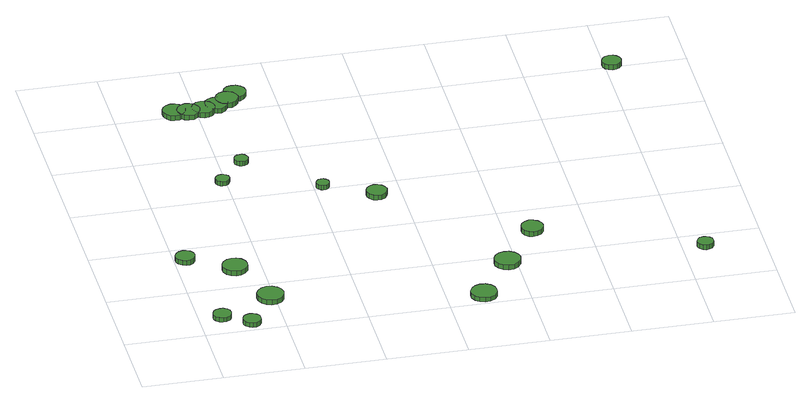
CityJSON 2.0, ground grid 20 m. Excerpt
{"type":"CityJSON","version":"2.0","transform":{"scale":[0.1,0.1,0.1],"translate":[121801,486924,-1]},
"CityObjects":{
"tree1":{"type":"SolitaryVegetationObject","attributes":{"function":"something"},"geometry":[{"type":"MultiSurface","lod":"1","boundaries":[[[0,1,2,3,4,5,6,7,8,9,10,11,12,13,14]],[[15,16,17,18,19,20,21,22,23,24,25,26,27,28,29]],[[0,29,28,1]],[[1,28,27,2]],[[2,27,26,3]],[[3,26,25,4]],[[4,25,24,5]],[[5,24,23,6]],[[6,23,22,7]],[[7,22,21,8]],[[8,21,20,9]],[[9,20,19,10]],[[10,19,18,11]],[[11,18,17,12]],[[12,17,16,13]],[[13,16,15,14]],[[14,15,29,0]]]}]},
"tree2":{"type":"SolitaryVegetationObject","attributes":{"function":"something"},"geometry":[{"type":"MultiSurface","lod":"1","boundaries":[[[30,31,32,33,34,35,36,37,38,39,40,41,42,43,44]],[[45,46,47,48,49,50,51,52,53,54,55,56,57,58,59]],[[30,59,58,31]],[[31,58,57,32]],[[32,57,56,33]],[[33,56,55,34]],[[34,55,54,35]],[[35,54,53,36]],[[36,53,52,37]],[[37,52,51,38]],[[38,51,50,39]],[[39,50,49,40]],[[40,49,48,41]],[[41,48,47,42]],[[42,47,46,43]],[[43,46,45,44]],[[44,45,59,30]]]}]},
"tree3":{"type":"SolitaryVegetationObject","attributes":{"function":"something"},"geometry":[{"type":"MultiSurface","lod":"1","boundaries":[[[60,61,62,63,64,65,66,67,68,69,70,71,72,73,74]],[[75,76,77,78,79,80,81,82,83,84,85,86,87,88,89]],[[60,89,88,61]],[[61,88,87,62]],[[62,87,86,63]],[[63,86,85,64]],[[64,85,84,65]],[[65,84,83,66]],[[66,83,82,67]],[[67,82,81,68]],[[68,81,80,69]],[[69,80,79,70]],[[70,79,78,71]],[[71,78,77,72]],[[72,77,76,73]],[[73,76,75,74]],[[74,75,89,60]]]}]},
"tree4":{"type":"SolitaryVegetationObject","attributes":{"function":"something"},"geometry":[{"type":"MultiSurface","lod":"1","boundaries":[[[90,91,92,93,94,95,96,97,98,99,100,101,102,103,104]],[[105,106,107,108,109,110,111,112,113,114,115,116,117,118,119]],[[90,119,118,91]],[[91,118,117,92]],[[92,117,116,93]],[[93,116,115,94]],[[94,115,114,95]],[[95,114,113,96]],[[96,113,112,97]],[[97,112,111,98]],[[98,111,110,99]],[[99,110,109,100]],[[100,109,108,101]],[[101,108,107,102]],[[102,107,106,103]],[[103,106,105,104]],[[104,105,119,90]]]}]},
"tree5":{"type":"SolitaryVegetationObject","attributes":{"function":"something"},"geometry":[{"type":"MultiSurface","lod":"1","boundaries":[[[120,121,122,123,124,125,126,127,128,129,130,131,132,133,134]],[[135,136,137,138,139,140,141,142,143,144,145,146,147,148,149]],[[120,149,148,121]],[[121,148,147,122]],[[122,147,146,123]],[[123,146,145,124]],[[124,145,144,125]],[[125,144,143,126]],[[126,143,142,127]],[[127,142,141,128]],[[128,141,140,129]],[[129,140,139,130]],[[130,139,138,131]],[[131,138,137,132]],[[132,137,136,133]],[[133,136,135,134]],[[134,135,149,120]]]}]},
"tree6":{"type":"SolitaryVegetationObject","attributes":{"function":"something"},"geometry":[{"type":"MultiSurface","lod":"1","boundaries":[[[150,151,152,153,154,155,156,157,158,159,160,161,162,163,164]],[[165,166,167,168,169,170,171,172,173,174,175,176,177,178,179]],[[150,179,178,151]],[[151,178,177,152]],[[152,177,176,153]],[[153,176,175,154]],[[154,175,174,155]],[[155,174,173,156]],[[156,173,172,157]],[[157,172,171,158]],[[158,171,170,159]],[[159,170,169,160]],[[160,169,168,161]],[[161,168,167,162]],[[162,167,166,163]],[[163,166,165,164]],[[164,165,179,150]]]}]},
"tree7":{"type":"SolitaryVegetationObject","attributes":{"function":"something"},"geometry":[{"type":"MultiSurface","lod":"1","boundaries":[[[180,181,182,183,184,185,186,187,188,189,190,191,192,193,194]],[[195,196,197,198,199,200,201,202,203,204,205,206,207,208,209]],[[180,209,208,181]],[[181,208,207,182]],[[182,207,206,183]],[[183,206,205,184]],[[184,205,204,185]],[[185,204,203,186]],[[186,203,202,187]],[[187,202,201,188]],[[188,201,200,189]],[[189,200,199,190]],[[190,199,198,191]],[[191,198,197,192]],[[192,197,196,193]],[[193,196,195,194]],[[194,195,209,180]]]}]},
"tree8":{"type":"SolitaryVegetationObject","attributes":{"function":"something"},"geometry":[{"type":"MultiSurface","lod":"1","boundaries":[[[210,211,212,213,214,215,216,217,218,219,220,221,222,223,224]],[[225,226,227,228,229,230,231,232,233,234,235,236,237,238,239]],[[210,239,238,211]],[[211,238,237,212]],[[212,237,236,213]],[[213,236,235,214]],[[214,235,234,215]],[[215,234,233,216]],[[216,233,232,217]],[[217,232,231,218]],[[218,231,230,219]],[[219,230,229,220]],[[220,229,228,221]],[[221,228,227,222]],[[222,227,226,223]],[[223,226,225,224]],[[224,225,239,210]]]}]},
"tree9":{"type":"SolitaryVegetationObject","attributes":{"function":"something"},"geometry":[{"type":"MultiSurface","lod":"1","boundaries":[[[240,241,242,243,244,245,246,247,248,249,250,251,252,253,254]],[[255,256,257,258,259,260,261,262,263,264,265,266,267,268,269]],[[240,269,268,241]],[[241,268,267,242]],[[242,267,266,243]],[[243,266,265,244]],[[244,265,264,245]],[[245,264,263,246]],[[246,263,262,247]],[[247,262,261,248]],[[248,261,260,249]],[[249,260,259,250]],[[250,259,258,251]],[[251,258,257,252]],[[252,257,256,253]],[[253,256,255,254]],[[254,255,269,240]]]}]},
"tree10":{"type":"SolitaryVegetationObject","attributes":{"function":"something"},"geometry":[{"type":"MultiSurface","lod":"1","boundaries":[[[270,271,272,273,274,275,276,277,278,279,280,281,282,283,284]],[[285,286,287,288,289,290,291,292,293,294,295,296,297,298,299]],[[270,299,298,271]],[[271,298,297,272]],[[272,297,296,273]],[[273,296,295,274]],[[274,295,294,275]],[[275,294,293,276]],[[276,293,292,277]],[[277,292,291,278]],[[278,291,290,279]],[[279,290,289,280]],[[280,289,288,281]],[[281,288,287,282]],[[282,287,286,283]],[[283,286,285,284]],[[284,285,299,270]]]}]},
"tree11":{"type":"SolitaryVegetationObject","attributes":{"function":"something"},"geometry":[{"type":"MultiSurface","lod":"1","boundaries":[[[300,301,302,303,304,305,306,307,308,309,310,311,312,313,314]],[[315,316,317,318,319,320,321,322,323,324,325,326,327,328,329]],[[300,329,328,301]],[[301,328,327,302]],[[302,327,326,303]],[[303,326,325,304]],[[304,325,324,305]],[[305,324,323,306]],[[306,323,322,307]],[[307,322,321,308]],[[308,321,320,309]],[[309,320,319,310]],[[310,319,318,311]],[[311,318,317,312]],[[312,317,316,313]],[[313,316,315,314]],[[314,315,329,300]]]}]},
"tree12":{"type":"SolitaryVegetationObject","attributes":{"function":"something"},"geometry":[{"type":"MultiSurface","lod":"1","boundaries":[[[330,331,332,333,334,335,336,337,338,339,340,341,342,343,344]],[[345,346,347,348,349,350,351,352,353,354,355,356,357,358,359]],[[330,359,358,331]],[[331,358,357,332]],[[332,357,356,333]],[[333,356,355,334]],[[334,355,354,335]],[[335,354,353,336]],[[336,353,352,337]],[[337,352,351,338]],[[338,351,350,339]],[[339,350,349,340]],[[340,349,348,341]],[[341,348,347,342]],[[342,347,346,343]],[[343,346,345,344]],[[344,345,359,330]]]}]},
"tree13":{"type":"SolitaryVegetationObject","attributes":{"function":"something"},"geometry":[{"type":"MultiSurface","lod":"1","boundaries":[[[360,361,362,363,364,365,366,367,368,369,370,371,372,373,374]],[[375,376,377,378,379,380,381,382,383,384,385,386,387,388,389]],[[360,389,388,361]],[[361,388,387,362]],[[362,387,386,363]],[[363,386,385,364]],[[364,385,384,365]],[[365,384,383,366]],[[366,383,382,367]],[[367,382,381,368]],[[368,381,380,369]],[[369,380,379,370]],[[370,379,378,371]],[[371,378,377,372]],[[372,377,376,373]],[[373,376,375,374]],[[374,375,389,360]]]}]},
"tree14":{"type":"SolitaryVegetationObject","attributes":{"function":"something"},"geometry":[{"type":"MultiSurface","lod":"1","boundaries":[[[390,391,392,393,394,395,396,397,398,399,400,401,402,403,404]],[[405,406,407,408,409,410,411,412,413,414,415,416,417,418,419]],[[390,419,418,391]],[[391,418,417,392]],[[392,417,416,393]],[[393,416,415,394]],[[394,415,414,395]],[[395,414,413,396]],[[396,413,412,397]],[[397,412,411,398]],[[398,411,410,399]],[[399,410,409,400]],[[400,409,408,401]],[[401,408,407,402]],[[402,407,406,403]],[[403,406,405,404]],[[404,405,419,390]]]}]},
"tree15":{"type":"SolitaryVegetationObject","attributes":{"function":"something"},"geometry":[{"type":"MultiSurface","lod":"1","boundaries":[[[420,421,422,423,424,425,426,427,428,429,430,431,432,433,434]],[[435,436,437,438,439,440,441,442,443,444,445,446,447,448,449]],[[420,449,448,421]],[[421,448,447,422]],[[422,447,446,423]],[[423,446,445,424]],[[424,445,444,425]],[[425,444,443,426]],[[426,443,442,427]],[[427,442,441,428]],[[428,441,440,429]],[[429,440,439,430]],[[430,439,438,431]],[[431,438,437,432]],[[432,437,436,433]],[[433,436,435,434]],[[434,435,449,420]]]}]},
"tree16":{"type":"SolitaryVegetationObject","attributes":{"function":"something"},"geometry":[{"type":"MultiSurface","lod":"1","boundaries":[[[450,451,452,453,454,455,456,457,458,459,460,461,462,463,464]],[[465,466,467,468,469,470,471,472,473,474,475,476,477,478,479]],[[450,479,478,451]],[[451,478,477,452]],[[452,477,476,453]],[[453,476,475,454]],[[454,475,474,455]],[[455,474,473,456]],[[456,473,472,457]],[[457,472,471,458]],[[458,471,470,459]],[[459,470,469,460]],[[460,469,468,461]],[[461,468,467,462]],[[462,467,466,463]],[[463,466,465,464]],[[464,465,479,450]]]}]},
"tree17":{"type":"SolitaryVegetationObject","attributes":{"function":"something"},"geometry":[{"type":"MultiSurface","lod":"1","boundaries":[[[480,481,482,483,484,485,486,487,488,489,490,491,492,493,494]],[[495,496,497,498,499,500,501,502,503,504,505,506,507,508,509]],[[480,509,508,481]],[[481,508,507,482]],[[482,507,506,483]],[[483,506,505,484]],[[484,505,504,485]],[[485,504,503,486]],[[486,503,502,487]],[[487,502,501,488]],[[488,501,500,489]],[[489,500,499,490]],[[490,499,498,491]],[[491,498,497,492]],[[492,497,496,493]],[[493,496,495,494]],[[494,495,509,480]]]}]},
"tree18":{"type":"SolitaryVegetationObject","attributes":{"function":"something"},"geometry":[{"type":"MultiSurface","lod":"1","boundaries":[[[510,511,512,513,514,515,516,517,518,519,520,521,522,523,524]],[[525,526,527,528,529,530,531,532,533,534,535,536,537,538,539]],[[510,539,538,511]],[[511,538,537,512]],[[512,537,536,513]],[[513,536,535,514]],[[514,535,534,515]],[[515,534,533,516]],[[516,533,532,517]],[[517,532,531,518]],[[518,531,530,519]],[[519,530,529,520]],[[520,529,528,521]],[[521,528,527,522]],[[522,527,526,523]],[[523,526,525,524]],[[524,525,539,510]]]}]},
"tree19":{"type":"SolitaryVegetationObject","attributes":{"function":"something"},"geometry":[{"type":"MultiSurface","lod":"1","boundaries":[[[540,541,542,543,544,545,546,547,548,549,550,551,552,553,554]],[[555,556,557,558,559,560,561,562,563,564,565,566,567,568,569]],[[540,569,568,541]],[[541,568,567,542]],[[542,567,566,543]],[[543,566,565,544]],[[544,565,564,545]],[[545,564,563,546]],[[546,563,562,547]],[[547,562,561,548]],[[548,561,560,549]],[[549,560,559,550]],[[550,559,558,551]],[[551,558,557,552]],[[552,557,556,553]],[[553,556,555,554]],[[554,555,569,540]]]}]},
"tree20":{"type":"SolitaryVegetationObject","attributes":{"function":"something"},"geometry":[{"type":"MultiSurface","lod":"1","boundaries":[[[570,571,572,573,574,575,576,577,578,579,580,581,582,583,584]],[[585,586,587,588,589,590,591,592,593,594,595,596,597,598,599]],[[570,599,598,571]],[[571,598,597,572]],[[572,597,596,573]],[[573,596,595,574]],[[574,595,594,575]],[[575,594,593,576]],[[576,593,592,577]],[[577,592,591,578]],[[578,591,590,579]],[[579,590,589,580]],[[580,589,588,581]],[[581,588,587,582]],[[582,587,586,583]],[[583,586,585,584]],[[584,585,599,570]]]}]}
},
"vertices":[
[79,72,22],[77,81,22],[72,88,22],[63,93,22],[54,94,22],[45,91,22],[38,85,22],[34,76,22],[34,67,22],[38,58,22],[45,52,22],[54,49,22],[63,50,22],[72,55,22],[77,62,22],[77,62,10],[72,55,10],[63,50,10],[54,49,10],[45,52,10],[38,58,10],[34,67,10],[34,76,10],[38,85,10],[45,91,10],[54,94,10],[63,93,10],[72,88,10],[77,81,10],[79,72,10],
[143,34,21],[142,44,21],[136,51,21],[128,56,21],[118,57,21],[110,54,21],[103,48,21],[99,39,21],[99,30,21],[103,21,21],[110,15,21],[118,12,21],[128,13,21],[136,18,21],[142,25,21],[142,25,9],[136,18,9],[128,13,9],[118,12,9],[110,15,9],[103,21,9],[99,30,9],[99,39,9],[103,48,9],[110,54,9],[118,57,9],[128,56,9],[136,51,9],[142,44,9],[143,34,9],
[51,350,22],[49,360,22],[43,368,22],[34,373,22],[24,374,22],[15,371,22],[7,364,22],[3,355,22],[3,345,22],[7,336,22],[15,329,22],[24,326,22],[34,327,22],[43,332,22],[49,340,22],[49,340,9],[43,332,9],[34,327,9],[24,326,9],[15,329,9],[7,336,9],[3,345,9],[3,355,9],[7,364,9],[15,371,9],[24,374,9],[34,373,9],[43,368,9],[49,360,9],[51,350,9],
[162,273,29],[160,285,29],[152,296,29],[141,302,29],[128,303,29],[116,299,29],[106,291,29],[101,279,29],[101,266,29],[106,254,29],[116,246,29],[128,242,29],[141,243,29],[152,249,29],[160,260,29],[160,260,16],[152,249,16],[141,243,16],[128,242,16],[116,246,16],[106,254,16],[101,266,16],[101,279,16],[106,291,16],[116,299,16],[128,303,16],[141,302,16],[152,296,16],[160,285,16],[162,273,16],
[220,129,27],[217,142,27],[209,153,27],[197,160,27],[183,162,27],[170,157,27],[160,148,27],[154,136,27],[154,122,27],[160,109,27],[170,100,27],[183,96,27],[197,97,27],[209,104,27],[217,115,27],[217,115,14],[209,104,14],[197,97,14],[183,96,14],[170,100,14],[160,109,14],[154,122,14],[154,136,14],[160,148,14],[170,157,14],[183,162,14],[197,160,14],[209,153,14],[217,142,14],[220,129,14],
[209,680,22],[207,688,22],[203,693,22],[197,697,22],[189,698,22],[183,696,22],[177,691,22],[174,684,22],[174,677,22],[177,670,22],[183,665,22],[189,663,22],[197,664,22],[203,668,22],[207,673,22],[207,673,10],[203,668,10],[197,664,10],[189,663,10],[183,665,10],[177,670,10],[174,677,10],[174,684,10],[177,691,10],[183,696,10],[189,698,10],[197,697,10],[203,693,10],[207,688,10],[209,680,10],
[173,1008,25],[170,1019,25],[163,1029,25],[153,1035,25],[141,1036,25],[130,1032,25],[122,1025,25],[117,1014,25],[117,1002,25],[122,991,25],[130,983,25],[141,980,25],[153,981,25],[163,987,25],[170,996,25],[170,996,12],[163,987,12],[153,981,12],[141,980,12],[130,983,12],[122,991,12],[117,1002,12],[117,1014,12],[122,1025,12],[130,1032,12],[141,1036,12],[153,1035,12],[163,1029,12],[170,1019,12],[173,1008,12],
[207,1001,26],[204,1012,26],[197,1022,26],[187,1028,26],[175,1029,26],[164,1025,26],[156,1018,26],[151,1007,26],[151,995,26],[156,984,26],[164,977,26],[175,973,26],[187,974,26],[197,980,26],[204,990,26],[204,990,13],[197,980,13],[187,974,13],[175,973,13],[164,977,13],[156,984,13],[151,995,13],[151,1007,13],[156,1018,13],[164,1025,13],[175,1029,13],[187,1028,13],[197,1022,13],[204,1012,13],[207,1001,13],
[272,758,24],[270,765,24],[266,771,24],[260,775,24],[253,775,24],[246,773,24],[240,768,24],[237,762,24],[237,754,24],[240,748,24],[246,743,24],[253,741,24],[260,741,24],[266,745,24],[270,751,24],[270,751,12],[266,745,12],[260,741,12],[253,741,12],[246,743,12],[240,748,12],[237,754,12],[237,762,12],[240,768,12],[246,773,12],[253,775,12],[260,775,12],[266,771,12],[270,765,12],[272,758,12],
[244,1004,26],[242,1016,26],[235,1025,26],[225,1031,26],[213,1032,26],[202,1029,26],[193,1021,26],[188,1010,26],[188,998,26],[193,988,26],[202,980,26],[213,976,26],[225,977,26],[235,983,26],[242,993,26],[242,993,13],[235,983,13],[225,977,13],[213,976,13],[202,980,13],[193,988,13],[188,998,13],[188,1010,13],[193,1021,13],[202,1029,13],[213,1032,13],[225,1031,13],[235,1025,13],[242,1016,13],[244,1004,13],
[278,1015,26],[275,1026,26],[268,1036,26],[258,1042,26],[246,1043,26],[235,1039,26],[227,1032,26],[222,1021,26],[222,1009,26],[227,998,26],[235,991,26],[246,987,26],[258,988,26],[268,994,26],[275,1004,26],[275,1004,14],[268,994,14],[258,988,14],[246,987,14],[235,991,14],[227,998,14],[222,1009,14],[222,1021,14],[227,1032,14],[235,1039,14],[246,1043,14],[258,1042,14],[268,1036,14],[275,1026,14],[278,1015,14],
[430,578,42],[429,584,42],[425,590,42],[419,593,42],[412,594,42],[406,592,42],[401,587,42],[398,581,42],[398,574,42],[401,568,42],[406,564,42],[412,562,42],[419,562,42],[425,566,42],[429,571,42],[429,571,30],[425,566,30],[419,562,30],[412,562,30],[406,564,30],[401,568,30],[398,574,30],[398,581,30],[401,587,30],[406,592,30],[412,594,30],[419,593,30],[425,590,30],[429,584,30],[430,578,30],
[308,1034,27],[305,1045,27],[298,1055,27],[288,1061,27],[277,1062,27],[265,1058,27],[257,1050,27],[252,1040,27],[252,1028,27],[257,1017,27],[265,1009,27],[277,1006,27],[288,1007,27],[298,1013,27],[305,1022,27],[305,1022,14],[298,1013,14],[288,1007,14],[277,1006,14],[265,1009,14],[257,1017,14],[252,1028,14],[252,1040,14],[257,1050,14],[265,1058,14],[277,1062,14],[288,1061,14],[298,1055,14],[305,1045,14],[308,1034,14],
[332,1059,26],[330,1071,26],[323,1080,26],[313,1086,26],[301,1087,26],[290,1084,26],[281,1076,26],[277,1065,26],[277,1053,26],[281,1043,26],[290,1035,26],[301,1031,26],[313,1032,26],[323,1038,26],[330,1048,26],[330,1048,14],[323,1038,14],[313,1032,14],[301,1031,14],[290,1035,14],[281,1043,14],[277,1053,14],[277,1065,14],[281,1076,14],[290,1084,14],[301,1087,14],[313,1086,14],[323,1080,14],[330,1071,14],[332,1059,14],
[561,528,34],[558,538,34],[552,547,34],[543,553,34],[532,554,34],[522,550,34],[514,543,34],[510,533,34],[510,523,34],[514,513,34],[522,506,34],[532,502,34],[543,503,34],[552,509,34],[558,517,34],[558,517,21],[552,509,21],[543,503,21],[532,502,21],[522,506,21],[514,513,21],[510,523,21],[510,533,21],[514,543,21],[522,550,21],[532,554,21],[543,553,21],[552,547,21],[558,538,21],[561,528,21],
[721,34,24],[719,47,24],[711,58,24],[699,65,24],[685,66,24],[673,62,24],[663,53,24],[657,41,24],[657,27,24],[663,15,24],[673,6,24],[685,2,24],[699,3,24],[711,10,24],[719,21,24],[719,21,12],[711,10,12],[699,3,12],[685,2,12],[673,6,12],[663,15,12],[657,27,12],[657,41,12],[663,53,12],[673,62,12],[685,66,12],[699,65,12],[711,58,12],[719,47,12],[721,34,12],
[807,159,30],[804,172,30],[796,183,30],[784,190,30],[771,191,30],[758,187,30],[748,178,30],[742,166,30],[742,152,30],[748,140,30],[758,131,30],[771,127,30],[784,128,30],[796,135,30],[804,146,30],[804,146,17],[796,135,17],[784,128,17],[771,127,17],[758,131,17],[748,140,17],[742,152,17],[742,166,17],[748,178,17],[758,187,17],[771,191,17],[784,190,17],[796,183,17],[804,172,17],[807,159,17],
[889,282,36],[887,293,36],[880,303,36],[870,308,36],[859,310,36],[848,306,36],[839,298,36],[835,288,36],[835,276,36],[839,266,36],[848,258,36],[859,255,36],[870,256,36],[880,262,36],[887,271,36],[887,271,23],[880,262,23],[870,256,23],[859,255,23],[848,258,23],[839,266,23],[835,276,23],[835,288,23],[839,298,23],[848,306,23],[859,310,23],[870,308,23],[880,303,23],[887,293,23],[889,282,23],
[1272,129,34],[1271,138,34],[1266,144,34],[1258,149,34],[1250,149,34],[1242,147,34],[1236,141,34],[1232,133,34],[1232,125,34],[1236,117,34],[1242,112,34],[1250,109,34],[1258,110,34],[1266,114,34],[1271,121,34],[1271,121,21],[1266,114,21],[1258,110,21],[1250,109,21],[1242,112,21],[1236,117,21],[1232,125,21],[1232,133,21],[1236,141,21],[1242,147,21],[1250,149,21],[1258,149,21],[1266,144,21],[1271,138,21],[1272,129,21],
[1240,1006,25],[1238,1016,25],[1232,1024,25],[1224,1029,25],[1214,1030,25],[1204,1027,25],[1197,1020,25],[1193,1011,25],[1193,1001,25],[1197,992,25],[1204,986,25],[1214,983,25],[1224,984,25],[1232,989,25],[1238,997,25],[1238,997,12],[1232,989,12],[1224,984,12],[1214,983,12],[1204,986,12],[1197,992,12],[1193,1001,12],[1193,1011,12],[1197,1020,12],[1204,1027,12],[1214,1030,12],[1224,1029,12],[1232,1024,12],[1238,1016,12],[1240,1006,12]
]}
